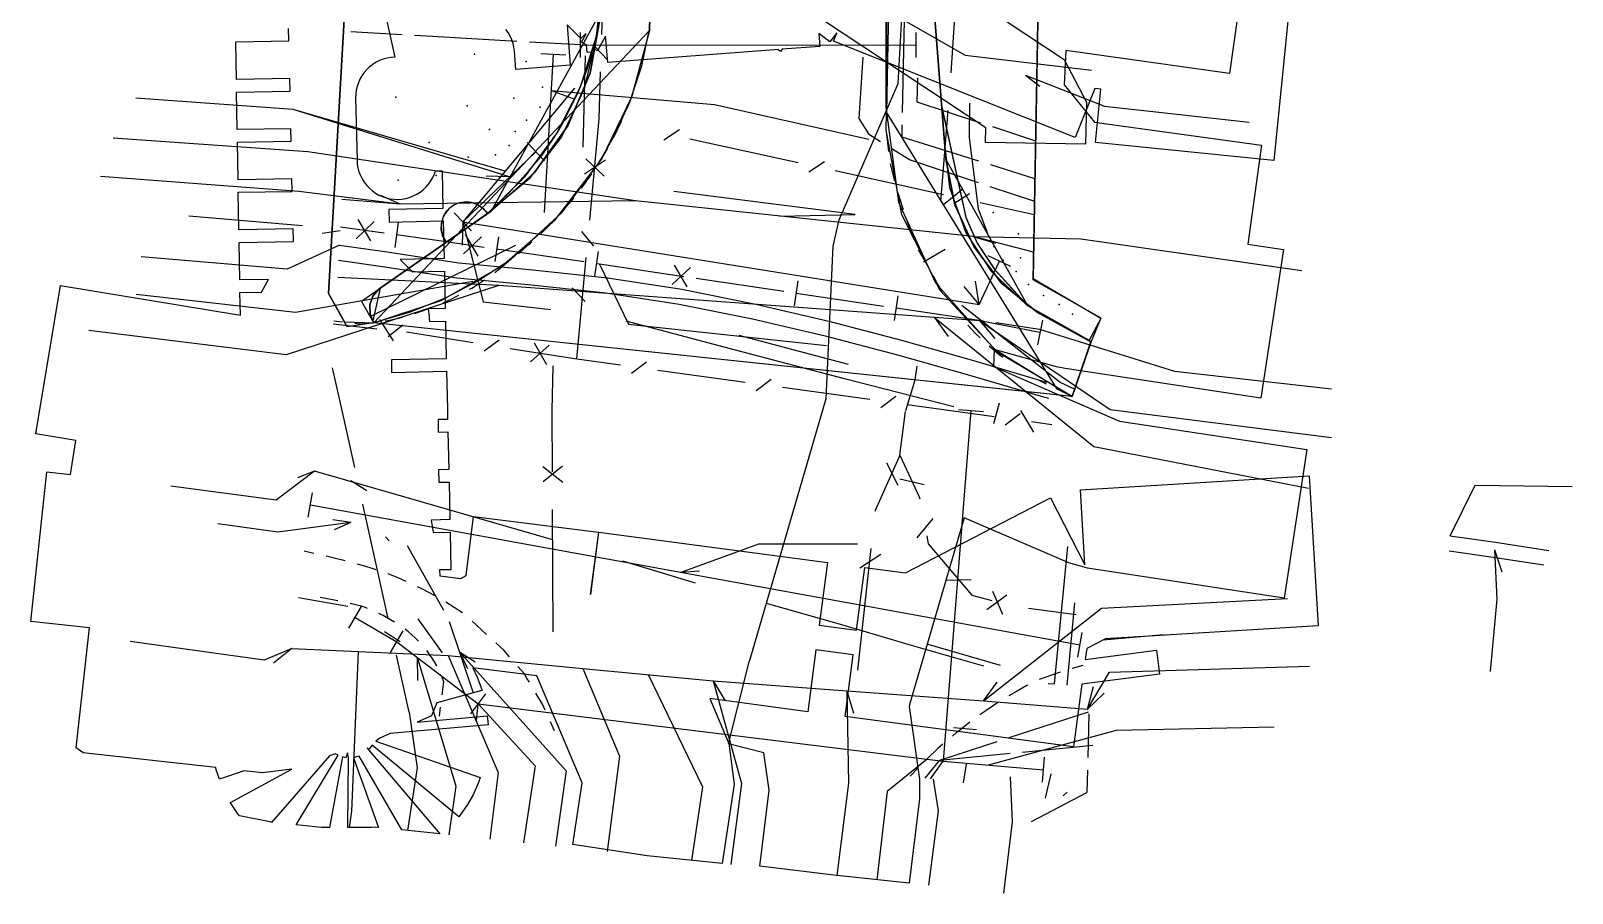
# Model space of a CAD drawing. Header units: metres. Extents: x -3903 to -3714, y 4981 to 6033.
# Drawn here: x -3836.1 to -3774.6, y 4980.7 to 5015.1 of the extents above; entities that cross this region are included whole.
import ezdxf

# ---------------------------------------------------------------- set-up
doc = ezdxf.new("R2010")
doc.units = ezdxf.units.M
for name, color, linetype in [('BOUNDARY', 7, 'Continuous'), ('BUSH', 7, 'Continuous'), ('CURB', 7, 'Continuous'), ('ELECTR_CABLE', 7, 'Continuous'), ('ELECTR_CABLE_COMM', 7, 'Continuous'), ('GAS', 7, 'Continuous'), ('GRASS', 7, 'Continuous'), ('GROUND', 7, 'Continuous'), ('OVERHEAD_POWER_LINE', 7, 'Continuous'), ('ROAD', 7, 'Continuous'), ('SEWER', 7, 'Continuous'), ('SIDEWALK_PATH', 7, 'Continuous'), ('TREE', 7, 'Continuous'), ('WATER_PIPELINE', 7, 'Continuous')]:
    doc.layers.add(name, color=color, linetype=linetype)

msp = doc.modelspace()

# ---------------------------------------------------------------- linework, layer by layer
at = {"layer": 'BOUNDARY'}
msp.add_lwpolyline([(-3797.204, 5141.794), (-3797.587, 5109.105), (-3797.591, 5108.839), (-3794.291, 5106.381), (-3796.136, 5005.265), (-3793.431, 5003.684), (-3793.82, 5002.753), (-3794.582, 5000.564), (-3822.448, 5003.496), (-3823.507, 5003.337), (-3824.261, 5004.669), (-3818.195, 5110.784), (-3814.893, 5108.573), (-3812.899, 5108.411), (-3811.801, 5108.322), (-3810.997, 5142.297)], dxfattribs=at)
at = {"layer": 'BUSH'}
for p in [(-3816.372, 5013.92), (-3815.715, 5012.898), (-3818.717, 5012.153), (-3816.867, 5012.46), (-3815.81, 5012.096), (-3816.361, 5011.589), (-3817.829, 5011.213), (-3816.813, 5011.137), (-3820.242, 5010.695), (-3817.041, 5010.575), (-3818.681, 5010.112), (-3817.593, 5010.207), (-3821.473, 5009.186), (-3819.96, 5009.381), (-3797.724, 5007.906), (-3797.697, 5006.542), (-3796.714, 5007.045), (-3797.333, 5005.997), (-3796.633, 5006.097), (-3796.815, 5005.552), (-3796.315, 5005.025), (-3795.715, 5004.589), (-3795.088, 5004.225), (-3794.561, 5003.844)]:
    msp.add_point(p, dxfattribs=at)
at = {"layer": 'CURB'}
for points in [[(-3794.582, 5000.564), (-3795.179, 5000.85), (-3801.982, 5011.9), (-3800.099, 5109.153)], [(-3793.818, 5002.753), (-3796.34, 5004.179), (-3799.613, 5010.025), (-3800.123, 5016.502), (-3799.865, 5032.574), (-3798.985, 5069.629), (-3798.57, 5089.233), (-3798.177, 5106.332), (-3797.591, 5108.839)], [(-3811.801, 5108.322), (-3811.349, 5106.22), (-3813.304, 5019.769), (-3813.478, 5015.74), (-3817.767, 5007.957), (-3817.912, 5007.856), (-3819.553, 5006.717), (-3822.191, 5004.886), (-3822.491, 5003.572), (-3822.448, 5003.496)], [(-3822.448, 5003.496), (-3811.452, 5015.156), (-3809.176, 5106.654)], [(-3812.36, 5012.003), (-3812.271, 5012.212), (-3812.098, 5012.662)], [(-3812.875, 5010.911), (-3812.705, 5011.242), (-3812.562, 5011.546)], [(-3801.888, 5010.332), (-3801.976, 5011.027)], [(-3813.477, 5009.863), (-3813.208, 5010.304), (-3813.114, 5010.472)], [(-3801.656, 5009.155), (-3801.823, 5009.836)], [(-3814.164, 5008.869), (-3814.084, 5008.974), (-3813.777, 5009.406), (-3813.751, 5009.445)], [(-3814.93, 5007.935), (-3814.742, 5008.147), (-3814.472, 5008.475)], [(-3801.309, 5008.005), (-3801.455, 5008.453), (-3801.519, 5008.674)], [(-3815.769, 5007.065), (-3815.451, 5007.376), (-3815.269, 5007.567)], [(-3800.894, 5006.878), (-3800.982, 5007.09), (-3801.145, 5007.533)], [(-3822.516, 5003.788), (-3816.783, 5006.6)], [(-3816.676, 5006.267), (-3816.596, 5006.331), (-3816.244, 5006.63), (-3816.205, 5006.664), (-3816.136, 5006.726)], [(-3817.62, 5005.512), (-3817.486, 5005.61), (-3817.067, 5005.956)], [(-3800.355, 5005.807), (-3800.703, 5006.416)], [(-3799.762, 5004.763), (-3799.962, 5005.085), (-3800.114, 5005.369)], [(-3818.624, 5004.841), (-3818.543, 5004.887), (-3818.27, 5005.057), (-3818.025, 5005.219)], [(-3820.829, 5003.865), (-3820.587, 5003.943), (-3820.284, 5004.051), (-3820.161, 5004.099)], [(-3819.698, 5004.289), (-3819.687, 5004.294), (-3819.457, 5004.4), (-3819.394, 5004.429), (-3819.105, 5004.574), (-3819.061, 5004.598)], [(-3794.453, 5000.834), (-3795.049, 5001.121), (-3798.984, 5004.191)], [(-3824.048, 5003.583), (-3823.697, 5003.541)], [(-3823.2, 5003.48), (-3823.001, 5003.456), (-3822.495, 5003.492)], [(-3822.001, 5003.572), (-3821.823, 5003.607), (-3821.512, 5003.676), (-3821.31, 5003.728)], [(-3798.252, 5002.902), (-3798.428, 5003.07), (-3798.739, 5003.406)], [(-3797.343, 5002.118), (-3797.484, 5002.222), (-3797.886, 5002.561)], [(-3795.596, 5001.05), (-3795.887, 5001.19), (-3795.911, 5001.204)], [(-3824.84, 4994.294), (-3825.224, 4994.382)], [(-3823.588, 4993.995), (-3823.984, 4994.1), (-3824.353, 4994.184)], [(-3822.349, 4993.647), (-3822.509, 4993.697), (-3822.765, 4993.777), (-3823.105, 4993.867)], [(-3821.153, 4993.173), (-3821.448, 4993.311), (-3821.879, 4993.479)], [(-3823.883, 4992.407), (-3824.594, 4992.534)], [(-3819.999, 4992.604), (-3820.526, 4992.881), (-3820.7, 4992.962)], [(-3822.704, 4992.101), (-3822.885, 4992.182), (-3823.395, 4992.299)], [(-3821.616, 4991.55), (-3821.65, 4991.57), (-3822.081, 4991.823), (-3822.146, 4991.852), (-3822.248, 4991.897)], [(-3818.908, 4991.922), (-3819.568, 4992.351)], [(-3820.66, 4990.795), (-3820.674, 4990.81), (-3820.801, 4990.934), (-3820.931, 4991.054), (-3821.067, 4991.168), (-3821.201, 4991.272)], [(-3817.949, 4991.065), (-3818.528, 4991.599)], [(-3817.03, 4990.166), (-3817.264, 4990.433), (-3817.582, 4990.726)], [(-3819.938, 4989.815), (-3819.939, 4989.816), (-3820.027, 4989.969), (-3820.121, 4990.12), (-3820.221, 4990.266), (-3820.326, 4990.409), (-3820.333, 4990.417)], [(-3819.717, 4988.661), (-3819.648, 4989.17), (-3819.726, 4989.362)], [(-3816.238, 4989.156), (-3816.322, 4989.296), (-3816.437, 4989.488), (-3816.701, 4989.789)], [(-3795.059, 4989.556), (-3795.892, 4989.266)], [(-3794.156, 4989.822), (-3794.58, 4989.701)], [(-3815.605, 4988.037), (-3815.714, 4988.28), (-3815.981, 4988.727)], [(-3796.339, 4989.045), (-3796.382, 4989.023), (-3796.8, 4988.791), (-3797.107, 4988.61)], [(-3819.833, 4987.808), (-3819.785, 4988.165)], [(-3797.532, 4988.347), (-3797.621, 4988.291), (-3797.639, 4988.279), (-3798.023, 4988.022), (-3798.263, 4987.853)], [(-3815.241, 4987.221), (-3815.401, 4987.58)], [(-3798.666, 4987.558), (-3798.81, 4987.45), (-3799.129, 4987.197), (-3799.192, 4987.147), (-3799.357, 4987.009)], [(-3799.736, 4986.683), (-3799.935, 4986.507), (-3800, 4986.445), (-3800.293, 4986.17), (-3800.382, 4986.083)], [(-3800.733, 4985.728), (-3801.035, 4985.406)], [(-3794.772, 4984.767), (-3794.936, 4984.627)]]:
    msp.add_lwpolyline(points, dxfattribs=at)
at = {"layer": 'ELECTR_CABLE'}
for points in [[(-3799.409, 5013.469), (-3799.16, 5017.107)], [(-3802.787, 5016.434), (-3798.843, 5014.174), (-3793.804, 5013.582)], [(-3801.345, 5011.892), (-3801.262, 5015.587)], [(-3821.321, 5014.989), (-3823.362, 5015.111)], [(-3816.739, 5014.727), (-3820.107, 5014.917), (-3820.822, 5014.96)], [(-3814.199, 5014.584), (-3816.24, 5014.699)], [(-3814.199, 5014.084), (-3814.199, 5015.084)], [(-3814.199, 5014.584), (-3800.802, 5014.579)], [(-3800.802, 5014.079), (-3800.802, 5015.079)], [(-3815.788, 5014.247), (-3814.79, 5014.191)], [(-3815.289, 5014.219), (-3815.643, 5007.9)], [(-3802.937, 5014.097), (-3803.095, 5011.646), (-3802.706, 5011.04), (-3802.222, 5010.735)], [(-3814.433, 5012.859), (-3818.901, 5007.53)], [(-3815.37, 5012.771), (-3808.847, 5012.202), (-3802.696, 5010.827)], [(-3815.37, 5012.771), (-3814.495, 5012.444)], [(-3800.754, 5013.27), (-3800.77, 5012.314), (-3798.233, 5011.483)], [(-3817.206, 5009.552), (-3825.667, 5012.01), (-3831.954, 5012.466)], [(-3798.673, 5012.264), (-3798.69, 5010.873), (-3798.331, 5008.052), (-3797.963, 5007.107)], [(-3799.815, 5008.338), (-3799.518, 5011.973)], [(-3812.006, 5008.366), (-3825.087, 5010.314), (-3832.858, 5010.862)], [(-3798.304, 5009.946), (-3801.367, 5010.905), (-3801.356, 5011.392)], [(-3797.758, 5011.327), (-3796.036, 5010.763)], [(-3801.799, 5010.469), (-3801.047, 5009.997), (-3798.333, 5009.096)], [(-3796.063, 5009.245), (-3797.827, 5009.797)], [(-3821.401, 5008.227), (-3825.445, 5008.733), (-3833.364, 5009.338)], [(-3796.117, 5006.312), (-3798.524, 5006.943), (-3812.006, 5008.366), (-3821.401, 5008.227), (-3823.723, 5008.421)], [(-3821.401, 5008.227), (-3822.164, 5008.574)], [(-3806.244, 5007.758), (-3803.231, 5007.814), (-3810.48, 5008.737)], [(-3797.858, 5008.939), (-3796.08, 5008.349)], [(-3825.298, 5007.363), (-3829.829, 5007.754)], [(-3823.79, 5007.17), (-3824.51, 5007.061)], [(-3818.901, 5007.53), (-3818.919, 5006.596)], [(-3818.901, 5007.53), (-3798.287, 5004.233)], [(-3818.901, 5007.53), (-3818.078, 5004.333), (-3815.383, 5004.03)], [(-3823.821, 5006.595), (-3825.904, 5005.639), (-3831.73, 5006.128)], [(-3823.821, 5006.595), (-3822.012, 5006.34), (-3819.062, 5005.894), (-3816.1, 5005.616), (-3813.116, 5005.293), (-3810.15, 5004.836), (-3807.205, 5004.24), (-3804.285, 5003.564), (-3801.389, 5002.804), (-3798.51, 5001.991), (-3795.647, 5001.145), (-3795.606, 5001.133)], [(-3798.524, 5006.943), (-3794.224, 5006.85), (-3785.409, 5005.579)], [(-3798.524, 5006.943), (-3797.63, 5006.674)], [(-3823.854, 5005.993), (-3822.098, 5005.746), (-3819.134, 5005.298), (-3816.16, 5005.02), (-3813.194, 5004.697), (-3810.256, 5004.246), (-3807.333, 5003.654), (-3804.429, 5002.982), (-3801.547, 5002.226), (-3798.676, 5001.415), (-3795.815, 5000.569), (-3795.523, 5000.486)], [(-3800.506, 5005.931), (-3799.641, 5006.434)], [(-3798.287, 5004.233), (-3797.481, 5005.961)], [(-3797.028, 5005.75), (-3797.934, 5006.172)], [(-3795.86, 5003.11), (-3798.265, 5003.583), (-3817.458, 5004.987), (-3823.891, 5005.304)], [(-3817.458, 5004.987), (-3825.951, 5002.22), (-3833.83, 5003.19)], [(-3818.492, 5005.151), (-3825.572, 5003.905)], [(-3798.287, 5004.233), (-3798.887, 5004.949)], [(-3798.287, 5004.233), (-3798.432, 5005.156)], [(-3825.572, 5003.905), (-3831.93, 5004.634)], [(-3808.017, 5002.413), (-3812.371, 5003.568)], [(-3800.073, 5003.715), (-3793.707, 4998.565), (-3785.149, 4996.896)], [(-3800.073, 5003.715), (-3799.531, 5002.955)], [(-3798.265, 5003.583), (-3793.054, 5000.04), (-3784.218, 4998.925)], [(-3798.265, 5003.583), (-3797.661, 5002.87)], [(-3795.763, 5003.601), (-3795.956, 5002.619)], [(-3803.508, 5001.839), (-3807.863, 5002.993)], [(-3795.878, 5003.249), (-3790.49, 5001.563), (-3784.224, 5000.87)], [(-3803.659, 5001.258), (-3808.017, 5002.413)], [(-3815.33, 5000), (-3815.285, 5001.779)], [(-3801.219, 5000), (-3800.848, 5001.224), (-3800.766, 5001.762)], [(-3799.302, 5000.149), (-3803.659, 5001.258)], [(-3815.32, 4997.556), (-3815.332, 4999.914), (-3815.33, 5000)], [(-3801.452, 4998.221), (-3801.225, 4999.956)], [(-3798.62, 5000), (-3799.719, 4986.014)], [(-3799.118, 5000.039), (-3798.121, 4999.961)], [(-3797.495, 5000.29), (-3797.649, 4999.71)], [(-3797.649, 4999.71), (-3797.713, 4999.468)], [(-3802.428, 4995.987), (-3802.423, 4996.028), (-3801.476, 4998.143), (-3801.452, 4998.221)], [(-3801.991, 4997.913), (-3801.53, 4997.025)], [(-3801.452, 4998.221), (-3800.676, 4996.56), (-3800.66, 4996.475)], [(-3824.816, 4997.579), (-3826.342, 4996.425)], [(-3824.816, 4997.579), (-3825.495, 4997.317)], [(-3821.152, 4996.522), (-3824.816, 4997.579)], [(-3815.697, 4997.763), (-3814.911, 4997.145)], [(-3815.692, 4997.163), (-3814.917, 4997.795)], [(-3826.342, 4996.425), (-3830.55, 4996.979)], [(-3825.072, 4995.737), (-3824.893, 4996.721)], [(-3800.479, 4997.027), (-3801.452, 4997.259)], [(-3779.491, 4994.997), (-3778.493, 4997.026), (-3774.618, 4996.963)], [(-3824.982, 4996.229), (-3794.263, 4990.654)], [(-3815.363, 4994.85), (-3821.152, 4996.522)], [(-3826.279, 4995.139), (-3828.67, 4995.481)], [(-3823.368, 4995.525), (-3826.279, 4995.139)], [(-3823.368, 4995.525), (-3824.088, 4995.631)], [(-3823.368, 4995.525), (-3824.035, 4995.235)], [(-3815.289, 4991.168), (-3815.313, 4996.056)], [(-3800.131, 4995.686), (-3800.78, 4994.925)], [(-3821.989, 4994.958), (-3821.832, 4994.801)], [(-3800.382, 4995.001), (-3800.322, 4994.68), (-3798.58, 4992.633), (-3797.786, 4992.414)], [(-3779.491, 4994.997), (-3777.681, 4994.742), (-3775.544, 4994.419)], [(-3810.18, 4993.543), (-3807.078, 4994.684)], [(-3807.078, 4994.684), (-3803.146, 4994.684)], [(-3803.13, 4989.645), (-3802.593, 4994.496)], [(-3803.055, 4993.722), (-3802.211, 4994.261)], [(-3794.765, 4994.568), (-3795.288, 4989.088)], [(-3779.523, 4994.396), (-3777.768, 4994.149), (-3775.752, 4993.844)], [(-3777.724, 4994.446), (-3777.624, 4992.472), (-3777.889, 4989.59)], [(-3777.724, 4994.446), (-3777.429, 4993.559)], [(-3809.612, 4993.112), (-3812.507, 4993.987)], [(-3810.18, 4993.543), (-3809.454, 4993.597)], [(-3798.606, 4993.244), (-3799.606, 4993.21)], [(-3798.12, 4988.41), (-3793.4, 4992.111), (-3785.977, 4992.492)], [(-3797.177, 4992.636), (-3797.985, 4992.047)], [(-3797.756, 4992.794), (-3797.358, 4991.876)], [(-3823.445, 4991.311), (-3822.941, 4992.175)], [(-3803.863, 4991.468), (-3806.782, 4992.303)], [(-3796.322, 4992.107), (-3794.418, 4991.864)], [(-3794.477, 4992.322), (-3794.79, 4989.04)], [(-3823.193, 4991.743), (-3821.53, 4990.775)], [(-3821.782, 4990.343), (-3821.278, 4991.207)], [(-3800.987, 4990.618), (-3803.863, 4991.468)], [(-3794.352, 4990.162), (-3794.174, 4991.146)], [(-3825.72, 4990.503), (-3826.827, 4990.038), (-3832.171, 4990.777)], [(-3821.53, 4990.775), (-3818.278, 4988.292)], [(-3798.101, 4989.804), (-3800.987, 4990.618)], [(-3800.339, 4990.677), (-3797.444, 4989.839)], [(-3793.332, 4990.847), (-3790.926, 4991.067)], [(-3825.72, 4990.503), (-3826.453, 4989.924)], [(-3825.72, 4990.503), (-3823.07, 4990.38), (-3819.48, 4990.22), (-3814.1, 4989.71), (-3808.9, 4989.21), (-3803.57, 4988.82), (-3798.12, 4988.41), (-3793.97, 4988.08), (-3793.932, 4988.077)], [(-3823.07, 4990.38), (-3823.34, 4984.015), (-3823.429, 4983.362)], [(-3820.724, 4990.16), (-3819.169, 4985.006), (-3819.458, 4983.071)], [(-3820.724, 4990.16), (-3820.703, 4989.226)], [(-3819.48, 4990.22), (-3817.483, 4985.554), (-3817.815, 4982.898)], [(-3814.1, 4989.71), (-3812.645, 4986.204), (-3813.136, 4982.406)], [(-3811.5, 4989.46), (-3809.33, 4984.985), (-3809.765, 4982.051)], [(-3793.97, 4988.08), (-3793.089, 4989.556), (-3785.107, 4989.793)], [(-3818.581, 4987.895), (-3817.975, 4988.689)], [(-3808.9, 4989.21), (-3807.771, 4985.111), (-3808.199, 4981.886)], [(-3808.9, 4989.21), (-3808.42, 4988.409)], [(-3803.57, 4988.82), (-3803.502, 4985.134), (-3803.97, 4981.441)], [(-3803.57, 4988.82), (-3803.303, 4987.925)], [(-3798.12, 4988.41), (-3797.566, 4989.162)], [(-3795.537, 4989.112), (-3795.288, 4989.088)], [(-3793.97, 4988.08), (-3793.723, 4988.981)], [(-3793.97, 4988.08), (-3793.294, 4988.725)], [(-3818.278, 4988.292), (-3799.719, 4986.014)], [(-3818.278, 4988.292), (-3816.008, 4985.828), (-3816.47, 4982.756)], [(-3793.91, 4987.899), (-3793.952, 4986.149)], [(-3798.4, 4987.254), (-3799.315, 4987.337)], [(-3797.914, 4985.856), (-3792.81, 4987.242), (-3786.507, 4987.372)], [(-3800.363, 4986.093), (-3801.954, 4984.802), (-3802.374, 4981.273)], [(-3800.236, 4985.304), (-3799.719, 4986.014)], [(-3799.719, 4986.014), (-3795.721, 4985.665)], [(-3798.803, 4985.891), (-3798.932, 4985.137)], [(-3795.764, 4985.167), (-3795.678, 4986.163)], [(-3793.964, 4985.649), (-3793.986, 4984.763)], [(-3800.119, 4985.289), (-3799.926, 4984.033), (-3800.312, 4981.056)], [(-3797.048, 4985.382), (-3796.976, 4983.59), (-3797.322, 4980.742)], [(-3795.644, 4984.535), (-3795.414, 4985.509)]]:
    msp.add_lwpolyline(points, dxfattribs=at)
at = {"layer": 'ELECTR_CABLE_COMM'}
for points in [[(-3813.346, 5015.005), (-3813.225, 5018.738)], [(-3813.115, 5013.982), (-3813.627, 5014.529)], [(-3814.01, 5014.148), (-3814.112, 5010.511)], [(-3813.456, 5011.64), (-3813.395, 5013.506)], [(-3796.444, 5013.38), (-3795.866, 5012.939)], [(-3796.444, 5013.38), (-3793.281, 5012.141)], [(-3817.037, 5009.316), (-3825.667, 5012.01), (-3831.954, 5012.466)], [(-3793.281, 5012.141), (-3787.505, 5011.501)], [(-3813.832, 5007.595), (-3813.456, 5011.64)], [(-3810.877, 5010.801), (-3810.246, 5011.205)], [(-3809.829, 5010.842), (-3805.505, 5009.891)], [(-3815.984, 5010.325), (-3818.901, 5007.53)], [(-3816.33, 5010.686), (-3815.638, 5009.964)], [(-3814.036, 5009.446), (-3813.202, 5009.999)], [(-3813.982, 5010.043), (-3813.26, 5009.351)], [(-3805.088, 5009.528), (-3804.457, 5009.932)], [(-3817.037, 5009.316), (-3817.971, 5009.345)], [(-3804.04, 5009.569), (-3799.716, 5008.618)], [(-3798.937, 5008.831), (-3799.712, 5008.2)], [(-3799.3, 5008.255), (-3798.668, 5008.658)], [(-3819.247, 5007.891), (-3818.555, 5007.169)], [(-3798.251, 5008.295), (-3796.089, 5007.82)], [(-3813.663, 5006.56), (-3814.141, 5007.136)], [(-3814.348, 5002.056), (-3813.972, 5006.101)], [(-3814.534, 5004.897), (-3814.019, 5004.352)], [(-3824.065, 5003.452), (-3822.326, 5003.262)], [(-3822.218, 5003.627), (-3821.679, 5002.784)], [(-3821.872, 5002.946), (-3821.288, 5003.416)], [(-3821.141, 5003.133), (-3818.485, 5002.712)], [(-3818.048, 5002.374), (-3817.441, 5002.815)], [(-3817.004, 5002.477), (-3814.348, 5002.056)], [(-3815.455, 5002.612), (-3816.192, 5001.936)], [(-3816.048, 5002.704), (-3815.55, 5001.836)], [(-3823.717, 5000), (-3824.097, 5001.708)], [(-3814.348, 5002.056), (-3812.603, 5001.816)], [(-3812.159, 5001.487), (-3811.562, 5001.94)], [(-3811.117, 5001.611), (-3807.628, 5001.13)], [(-3807.184, 5000.802), (-3806.586, 5001.254)], [(-3806.142, 5000.926), (-3802.653, 5000.445)], [(-3802.208, 5000.116), (-3801.611, 5000.569)], [(-3823.21, 4997.723), (-3823.717, 5000)], [(-3801.167, 5000.24), (-3799.422, 5000)], [(-3799.422, 5000), (-3797.688, 4999.762)], [(-3797.244, 4999.433), (-3796.647, 4999.886)], [(-3796.639, 4999.995), (-3796.123, 4999.137)], [(-3796.202, 4999.557), (-3795.39, 4999.445)], [(-3822.731, 4996.789), (-3823.364, 4997.192)], [(-3821.871, 4991.703), (-3822.885, 4996.258)], [(-3819.651, 4992.022), (-3821.11, 4994.603)], [(-3825.46, 4992.535), (-3823.487, 4992.186)], [(-3821.392, 4990.77), (-3822.025, 4991.172)], [(-3820.689, 4991.692), (-3819.726, 4990.334)], [(-3818.48, 4988.767), (-3819.434, 4991.574)], [(-3821.039, 4987.962), (-3821.546, 4990.239)], [(-3819.023, 4990.365), (-3818.705, 4989.71)], [(-3819.023, 4990.365), (-3818.407, 4989.977)], [(-3819.023, 4990.365), (-3814.766, 4985.617)], [(-3818.357, 4987.619), (-3818.278, 4988.292)], [(-3821.039, 4987.962), (-3820.716, 4985.744), (-3821.108, 4983.244)], [(-3797.092, 4986.947), (-3793.919, 4987.974)], [(-3799.853, 4986.053), (-3797.568, 4986.793)], [(-3799.853, 4986.053), (-3797.049, 4986.323)], [(-3796.552, 4986.371), (-3793.748, 4986.641)], [(-3814.766, 4985.617), (-3815.202, 4982.623)], [(-3800.443, 4985.33), (-3799.853, 4986.053)]]:
    msp.add_lwpolyline(points, dxfattribs=at)
at = {"layer": 'GAS'}
for points in [[(-3803.484, 5019.697), (-3794.901, 5014.001), (-3794.008, 5012.298), (-3794.038, 5010.626), (-3798.037, 5010.699), (-3798.027, 5011.275), (-3806.115, 5016.642)], [(-3822.035, 5007.072), (-3823.783, 5007.313)], [(-3823.159, 5006.848), (-3822.436, 5007.538)], [(-3822.564, 5006.767), (-3823.08, 5007.625)], [(-3821.471, 5007.499), (-3821.608, 5006.508)], [(-3818.045, 5006.507), (-3819.935, 5006.782), (-3821.539, 5007.004)], [(-3818.874, 5006.248), (-3818.145, 5006.933)], [(-3818.28, 5006.163), (-3818.789, 5007.024)], [(-3817.479, 5006.93), (-3817.623, 5005.94)], [(-3814.058, 5005.927), (-3817.551, 5006.435)], [(-3813.491, 5006.349), (-3813.635, 5005.36)], [(-3810.072, 5005.337), (-3813.446, 5005.838), (-3813.563, 5005.855)], [(-3813.446, 5005.838), (-3812.286, 5003.44), (-3804.381, 5002.596)], [(-3810.539, 5005.026), (-3809.809, 5005.71)], [(-3809.945, 5004.94), (-3810.452, 5005.803)], [(-3806.087, 5004.746), (-3809.578, 5005.264)], [(-3805.519, 5005.168), (-3805.665, 5004.178)], [(-3802.101, 5004.155), (-3805.592, 5004.673)], [(-3801.533, 5004.577), (-3801.68, 5003.587)], [(-3798.115, 5003.564), (-3801.606, 5004.082)], [(-3795.875, 5003.232), (-3797.621, 5003.491)]]:
    msp.add_lwpolyline(points, dxfattribs=at)
at = {"layer": 'GRASS'}
msp.add_lwpolyline([(-3818.195, 5110.784), (-3824.26, 5004.668), (-3823.616, 5003.531), (-3822.448, 5003.496), (-3822.94, 5004.366), (-3819.553, 5006.717), (-3819.688, 5006.953), (-3819.755, 5007.211), (-3819.75, 5007.478), (-3819.673, 5007.739), (-3819.529, 5007.969), (-3819.332, 5008.149), (-3819.094, 5008.271), (-3818.828, 5008.325), (-3818.557, 5008.306), (-3818.305, 5008.217), (-3818.086, 5008.065), (-3817.912, 5007.856), (-3816.403, 5009.34), (-3815.16, 5011.038), (-3814.206, 5012.913), (-3813.562, 5014.93), (-3813.482, 5015.66), (-3811.349, 5106.22)], dxfattribs=at)
for points in [[(-3797.744, 5108.184), (-3798.177, 5106.332), (-3798.57, 5089.233), (-3798.985, 5069.629), (-3799.865, 5032.574), (-3800.123, 5016.502), (-3799.775, 5012.079), (-3798.816, 5007.7), (-3798.368, 5006.675), (-3797.707, 5005.663), (-3796.34, 5004.179), (-3793.899, 5002.787), (-3793.423, 5003.677), (-3796.13, 5005.218), (-3794.291, 5106.381), (-3796.713, 5108.203), (-3797.591, 5108.839)], [(-3817.912, 5007.856), (-3817.07, 5008.659), (-3816.272, 5009.543), (-3815.733, 5010.192), (-3815.5, 5010.518), (-3815.278, 5010.851), (-3815.067, 5011.191), (-3814.867, 5011.538), (-3814.279, 5012.73), (-3813.934, 5013.623), (-3813.67, 5014.491), (-3813.562, 5014.93), (-3814.05, 5012.836), (-3814.963, 5010.917), (-3816.264, 5009.235)], [(-3796.394, 5004.219), (-3797.782, 5005.535), (-3798.814, 5007.115), (-3799.456, 5008.89), (-3799.674, 5010.789), (-3799.778, 5012.116), (-3798.819, 5007.715), (-3798.368, 5006.675), (-3797.652, 5005.595), (-3797.122, 5005.015)], [(-3822.448, 5003.496), (-3822.94, 5004.366), (-3822.236, 5004.853), (-3822.483, 5004.563), (-3822.605, 5004.215), (-3822.595, 5003.847)]]:
    msp.add_lwpolyline(points, close=True, dxfattribs=at)
at = {"layer": 'GROUND'}
for points in [[(-3800.099, 5109.153), (-3799.43, 5141.648), (-3799.43, 5141.648), (-3799.03, 5141.639), (-3799.698, 5109.168), (-3800.099, 5109.153), (-3801.982, 5011.9), (-3801.996, 5012.198), (-3801.996, 5015.886), (-3800.099, 5109.153), (-3800.289, 5106.59)], [(-3823.507, 5003.337), (-3824.261, 5004.669), (-3818.195, 5110.784), (-3814.893, 5108.573), (-3812.899, 5108.411), (-3811.801, 5108.322), (-3811.349, 5106.22), (-3813.399, 5015.74), (-3813.812, 5013.462), (-3814.705, 5011.356), (-3816.037, 5009.496), (-3817.767, 5007.957), (-3822.236, 5004.853), (-3822.486, 5004.565), (-3822.609, 5004.216), (-3822.598, 5003.847), (-3822.448, 5003.496)], [(-3794.291, 5106.381), (-3796.136, 5005.265), (-3793.431, 5003.684), (-3793.82, 5002.753), (-3794.582, 5000.564), (-3793.825, 5002.741), (-3795.961, 5003.904), (-3797.39, 5005.084), (-3798.5, 5006.539), (-3799.254, 5008.207), (-3799.613, 5010.025), (-3800.123, 5016.502), (-3798.177, 5106.332), (-3797.591, 5108.839)]]:
    msp.add_lwpolyline(points, close=True, dxfattribs=at)
at = {"layer": 'OVERHEAD_POWER_LINE'}
msp.add_lwpolyline([(-3796.202, 4983.605), (-3793.986, 4984.763)], dxfattribs=at)
at = {"layer": 'ROAD'}
msp.add_lwpolyline([(-3801.996, 5015.886), (-3801.996, 5012.199), (-3801.996, 5012.198), (-3801.982, 5011.901), (-3801.982, 5011.9), (-3801.505, 5008.315), (-3801.504, 5008.312), (-3800.025, 5005.096), (-3800.024, 5005.094), (-3797.675, 5002.446), (-3797.672, 5002.444), (-3794.583, 5000.564), (-3794.584, 5000.564), (-3822.447, 5003.496), (-3819.763, 5004.385), (-3819.761, 5004.385), (-3817.329, 5005.772), (-3817.327, 5005.773), (-3815.214, 5007.609), (-3815.212, 5007.611), (-3813.485, 5009.849), (-3813.485, 5009.85), (-3812.776, 5011.093), (-3812.776, 5011.094), (-3812.198, 5012.399), (-3812.198, 5012.4), (-3811.756, 5013.757), (-3811.756, 5013.758), (-3811.453, 5015.156)], dxfattribs=at)
at = {"layer": 'SEWER'}
for points in [[(-3822.443, 5017.885), (-3821.604, 5014.099), (-3821.61, 5014.099), (-3821.767, 5014.088), (-3821.921, 5014.062), (-3822.073, 5014.02), (-3822.219, 5013.964), (-3822.36, 5013.894), (-3822.493, 5013.81), (-3822.617, 5013.714), (-3822.731, 5013.606), (-3822.834, 5013.487), (-3822.924, 5013.359), (-3823.002, 5013.223), (-3823.066, 5013.079), (-3823.116, 5012.93), (-3823.151, 5012.777), (-3823.17, 5012.622), (-3823.174, 5012.465), (-3823.12, 5009.989), (-3823.109, 5009.832), (-3823.082, 5009.677), (-3823.041, 5009.526), (-3822.985, 5009.379), (-3822.914, 5009.239), (-3822.831, 5009.106), (-3822.734, 5008.982), (-3822.626, 5008.868), (-3822.508, 5008.765), (-3822.38, 5008.674), (-3822.243, 5008.597), (-3822.1, 5008.533), (-3821.951, 5008.483), (-3821.798, 5008.448), (-3821.642, 5008.429), (-3821.485, 5008.424), (-3821.328, 5008.435), (-3821.174, 5008.462), (-3821.022, 5008.503), (-3820.876, 5008.56), (-3820.735, 5008.63), (-3820.602, 5008.713), (-3820.478, 5008.81), (-3820.364, 5008.918), (-3820.261, 5009.036), (-3820.171, 5009.164), (-3820.093, 5009.301), (-3820.029, 5009.444), (-3819.991, 5009.558), (-3819.722, 5009.564), (-3819.689, 5008.064), (-3821.846, 5008.017), (-3821.837, 5007.517), (-3819.678, 5007.564), (-3819.645, 5006.065), (-3821.402, 5006.026), (-3820.955, 5005.582), (-3820.934, 5005.555), (-3820.922, 5005.537), (-3819.634, 5005.565), (-3819.601, 5004.065), (-3820.285, 5004.05), (-3820.249, 5003.844), (-3820.245, 5003.805), (-3820.234, 5003.629), (-3820.232, 5003.551), (-3819.59, 5003.565), (-3819.557, 5002.066), (-3821.746, 5002.018), (-3821.743, 5001.858), (-3821.731, 5001.849), (-3821.743, 5001.835), (-3821.737, 5001.518), (-3819.546, 5001.566), (-3819.513, 5000.066), (-3819.503, 4999.645), (-3819.88, 4999.636), (-3819.875, 4999.136), (-3819.492, 4999.145), (-3819.459, 4997.645), (-3819.861, 4997.636), (-3819.856, 4997.136), (-3819.448, 4997.145), (-3819.415, 4995.646), (-3820.157, 4995.629), (-3820.083, 4995.151), (-3820.082, 4995.131), (-3819.404, 4995.146), (-3819.371, 4993.646), (-3819.822, 4993.636), (-3819.82, 4993.408), (-3818.976, 4993.302), (-3818.769, 4993.418), (-3818.472, 4995.774), (-3813.485, 4995.145), (-3813.798, 4992.658), (-3813.795, 4992.658), (-3813.465, 4995.142), (-3804.339, 4993.931), (-3804.67, 4991.437), (-3803.184, 4991.239), (-3802.852, 4993.733), (-3801.228, 4993.518), (-3795.442, 4996.51), (-3794.064, 4993.845), (-3794.246, 4996.84), (-3785.114, 4997.393), (-3784.751, 4991.404), (-3793.249, 4990.889), (-3793.994, 4990.504), (-3794.052, 4990.07), (-3791.21, 4990.435), (-3791.088, 4989.478), (-3794.183, 4989.081), (-3794.516, 4986.574), (-3803.642, 4987.785), (-3803.314, 4990.257), (-3804.801, 4990.455), (-3805.129, 4987.983), (-3809.04, 4988.502), (-3808.276, 4986.708), (-3808.07, 4985.088), (-3808.545, 4981.923), (-3811.532, 4982.237), (-3814.499, 4982.683), (-3814.13, 4985.14), (-3815.946, 4989.408), (-3818.501, 4989.73), (-3818.325, 4989.36), (-3818.141, 4988.861), (-3818.131, 4988.825), (-3819.935, 4988.333), (-3820.14, 4987.811), (-3820.712, 4987.568), (-3817.92, 4987.817), (-3817.888, 4987.455), (-3821.799, 4987.107), (-3822.21, 4986.932), (-3822.369, 4986.812), (-3818.199, 4985.355), (-3818.27, 4985.153), (-3818.489, 4984.668), (-3818.711, 4984.276), (-3819.012, 4983.837), (-3819.051, 4983.791), (-3822.511, 4986.653), (-3822.518, 4986.637), (-3822.525, 4986.639), (-3822.63, 4986.487), (-3822.711, 4986.532), (-3819.814, 4983.108), (-3821.334, 4983.268), (-3823.035, 4986.208), (-3823.199, 4986.164), (-3823.2, 4986.157), (-3823.239, 4986.154), (-3823.264, 4986.147), (-3822.258, 4983.366), (-3822.368, 4983.377), (-3822.535, 4983.361), (-3823.483, 4983.362), (-3823.461, 4986.136), (-3823.465, 4986.136), (-3823.499, 4986.337), (-3823.572, 4986.146), (-3823.693, 4986.18), (-3824.222, 4983.363), (-3824.542, 4983.364), (-3825.547, 4983.467), (-3823.877, 4986.25), (-3823.991, 4986.305), (-3824.213, 4986.218), (-3826.529, 4983.567), (-3826.538, 4983.568), (-3827.811, 4983.829), (-3827.874, 4983.908), (-3828.168, 4984.351), (-3828.174, 4984.361), (-3825.72, 4985.694), (-3826.886, 4985.54), (-3827.622, 4985.622), (-3828.614, 4985.293), (-3828.736, 4985.662), (-3828.757, 4985.749), (-3834.045, 4986.34), (-3834.334, 4986.539), (-3833.798, 4991.327), (-3836.139, 4991.58), (-3835.495, 4997.546), (-3834.554, 4997.444), (-3834.342, 4998.803), (-3835.938, 4999.068), (-3834.957, 5004.987), (-3827.776, 5003.798), (-3827.791, 5004.709), (-3826.933, 5004.723), (-3826.925, 5004.744), (-3826.652, 5005.228), (-3827.8, 5005.208), (-3827.825, 5006.708), (-3825.661, 5006.744), (-3825.672, 5007.244), (-3827.833, 5007.208), (-3827.858, 5008.708), (-3825.705, 5008.744), (-3825.716, 5009.244), (-3827.866, 5009.208), (-3827.891, 5010.708), (-3825.749, 5010.743), (-3825.76, 5011.243), (-3827.9, 5011.208), (-3827.925, 5012.707), (-3825.793, 5012.743), (-3825.804, 5013.243), (-3827.933, 5013.207), (-3827.958, 5014.707), (-3825.837, 5014.743), (-3825.848, 5015.242)], [(-3785.923, 5015.939), (-3786.529, 5009.97), (-3793.643, 5010.692), (-3793.427, 5012.816), (-3793.67, 5012.848), (-3794.451, 5010.89), (-3804.097, 5014.737), (-3803.967, 5015.062), (-3804.244, 5014.704), (-3804.684, 5015.044), (-3804.645, 5014.525), (-3806.147, 5014.411), (-3806.216, 5014.318), (-3806.311, 5014.388), (-3806.303, 5014.4), (-3813.115, 5013.886), (-3813.195, 5014.935), (-3813.52, 5014.345), (-3813.668, 5014.427), (-3813.659, 5014.307), (-3813.936, 5014.286), (-3813.959, 5014.586), (-3814.157, 5014.696), (-3813.99, 5015), (-3813.993, 5015.038), (-3814.186, 5014.843), (-3814.733, 5015.386), (-3814.611, 5013.773), (-3816.784, 5013.609), (-3816.839, 5014.337), (-3816.859, 5014.493), (-3816.893, 5014.646), (-3816.943, 5014.795), (-3817.007, 5014.939), (-3817.084, 5015.075), (-3817.175, 5015.203)]]:
    msp.add_lwpolyline(points, dxfattribs=at)
at = {"layer": 'SIDEWALK_PATH'}
for points in [[(-3797.204, 5141.797), (-3797.13, 5134.334), (-3797.287, 5126.403), (-3797.591, 5108.839), (-3798.177, 5106.332), (-3800.123, 5016.502), (-3799.613, 5010.025), (-3799.254, 5008.207), (-3798.5, 5006.539), (-3797.39, 5005.084), (-3795.961, 5003.904), (-3793.825, 5002.741), (-3794.582, 5000.564), (-3797.542, 5002.32), (-3799.844, 5004.789), (-3801.368, 5007.801), (-3801.996, 5011.185), (-3800.099, 5109.153), (-3799.698, 5109.168), (-3799.03, 5141.639)], [(-3809.236, 5106.656), (-3811.452, 5015.156), (-3812.167, 5012.506), (-3813.354, 5010.057), (-3814.977, 5007.873), (-3816.997, 5006.014), (-3818.261, 5005.184), (-3819.597, 5004.485), (-3820.996, 5003.92), (-3822.448, 5003.496), (-3822.598, 5003.847), (-3822.609, 5004.216), (-3822.486, 5004.565), (-3822.236, 5004.853), (-3817.767, 5007.957), (-3816.037, 5009.496), (-3814.705, 5011.356), (-3813.812, 5013.462), (-3813.399, 5015.74), (-3811.349, 5106.22)]]:
    msp.add_lwpolyline(points, dxfattribs=at)
msp.add_lwpolyline([(-3819.561, 5006.728), (-3817.912, 5007.856), (-3818.127, 5008.101), (-3818.402, 5008.261), (-3818.712, 5008.326), (-3819.036, 5008.289), (-3819.26, 5008.195), (-3819.452, 5008.051), (-3819.604, 5007.866), (-3819.709, 5007.647), (-3819.758, 5007.408), (-3819.749, 5007.169), (-3819.683, 5006.938)], close=True, dxfattribs=at)
at = {"layer": 'TREE'}
for p in [(-3818.435, 5014.217), (-3821.575, 5012.5)]:
    msp.add_point(p, dxfattribs=at)
at = {"layer": 'WATER_PIPELINE'}
msp.add_lwpolyline([(-3787.495, 5019.107), (-3788.29, 5013.441), (-3794.826, 5014.358), (-3794.901, 5012.987), (-3793.684, 5011.507), (-3787.015, 5010.591), (-3787.558, 5006.632), (-3786.141, 5006.417), (-3787.041, 5000.485), (-3794.858, 5001.671), (-3795.207, 5001.745), (-3797.685, 5002.429), (-3797.715, 5001.753), (-3792.683, 4999.577), (-3785.208, 4998.444), (-3786.108, 4992.512), (-3793.967, 4993.704), (-3794.708, 4993.916), (-3798.884, 4995.722), (-3801.053, 4988.306), (-3801.083, 4988.188), (-3800.674, 4985.294), (-3800.668, 4984.505), (-3801.086, 4981.138), (-3804.087, 4981.454), (-3807.047, 4981.821), (-3806.671, 4984.849), (-3806.882, 4986.34), (-3808.287, 4986.694), (-3807.461, 4989.97), (-3807.431, 4990.079), (-3804.388, 5000.478), (-3804.116, 5006.553), (-3803.872, 5007.612), (-3801.518, 5013.04), (-3801.228, 5018.321)], dxfattribs=at)

doc.saveas('drawing.dxf')
